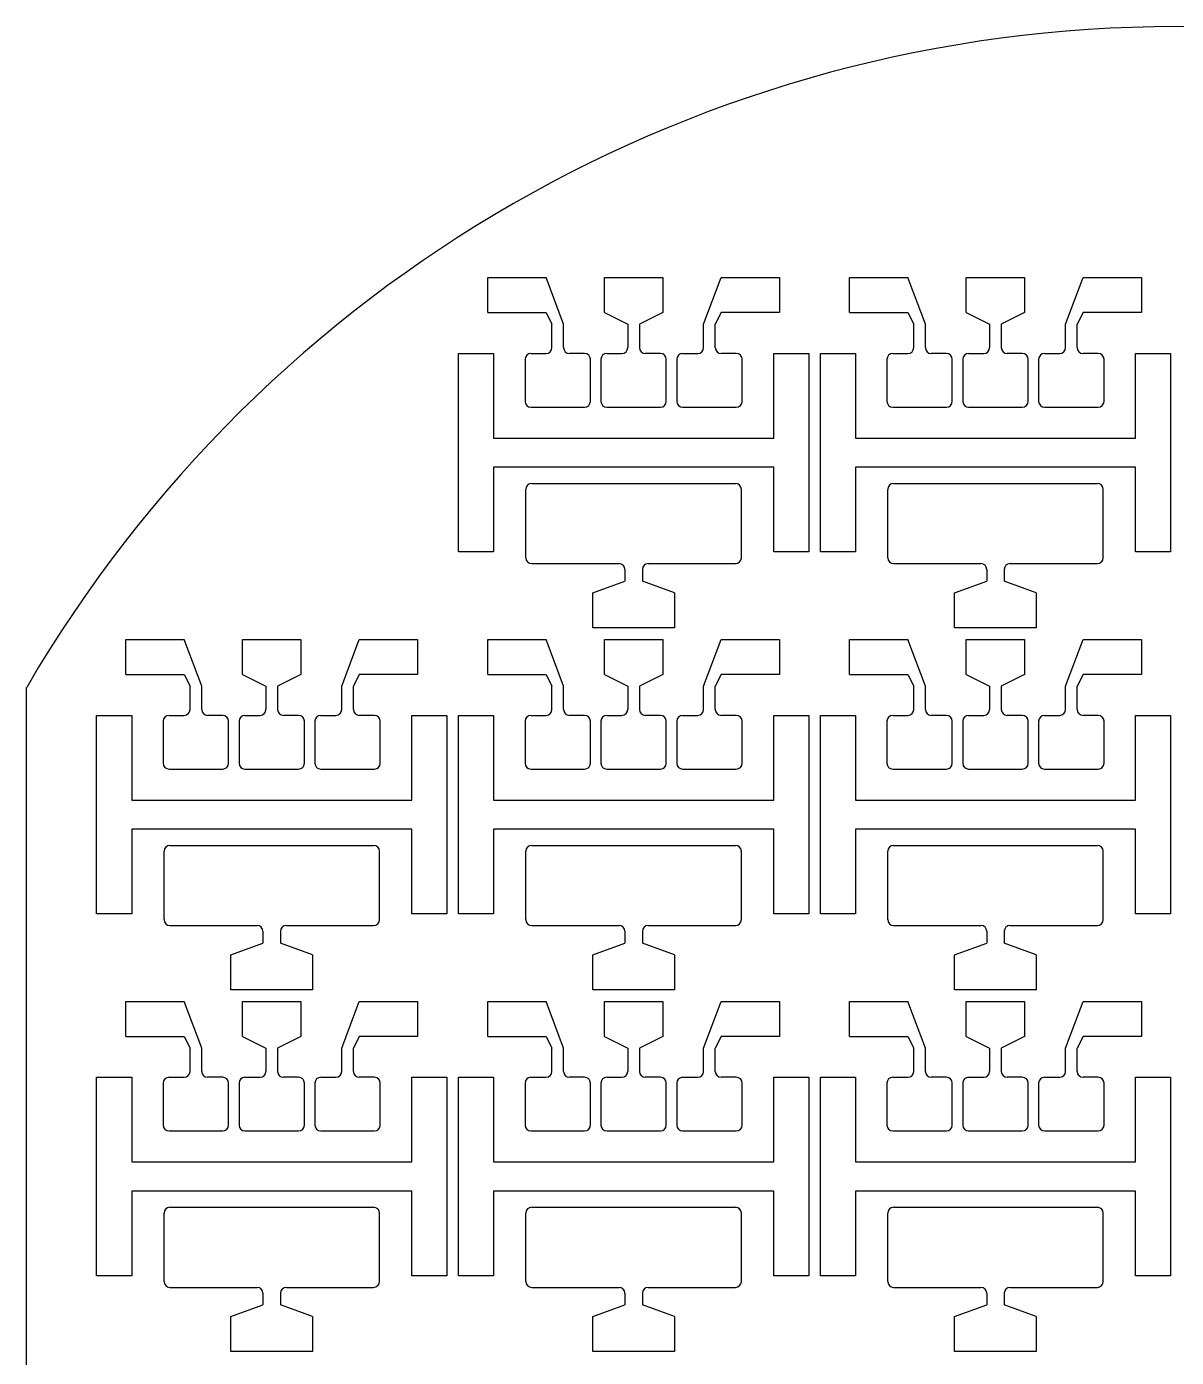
# Model space of a CAD drawing. Header units: millimetres. Extents: x 2372 to 2569, y 1689 to 1917.
# Drawn here: x 2372.4 to 2470.9, y 1803.3 to 1917.3 of the extents above; entities that cross this region are included whole.
import ezdxf

# ---------------------------------------------------------------- set-up
doc = ezdxf.new("R2010")
doc.units = ezdxf.units.MM
doc.layers.add('evap_stencil', color=1, linetype='Continuous')

msp = doc.modelspace()

# ---------------------------------------------------------------- linework, layer by layer
at = {"layer": 'evap_stencil'}
for p, q in [((2411.94, 1892.78), (2411.94, 1895.78)), ((2411.94, 1895.78), (2416.94, 1895.78)), ((2418.44, 1891.78), (2416.94, 1895.78)), ((2421.94, 1892.78), (2421.94, 1895.78)), ((2421.94, 1895.78), (2426.94, 1895.78)), ((2426.94, 1895.78), (2426.94, 1892.78)), ((2430.44, 1891.78), (2431.94, 1895.78)), ((2431.94, 1895.78), (2436.94, 1895.78)), ((2436.94, 1895.78), (2436.94, 1892.78)), ((2442.94, 1892.78), (2442.94, 1895.78)), ((2442.94, 1895.78), (2447.94, 1895.78)), ((2449.44, 1891.78), (2447.94, 1895.78)), ((2452.94, 1892.78), (2452.94, 1895.78)), ((2452.94, 1895.78), (2457.94, 1895.78)), ((2457.94, 1895.78), (2457.94, 1892.78)), ((2461.44, 1891.78), (2462.94, 1895.78)), ((2462.94, 1895.78), (2467.94, 1895.78)), ((2467.94, 1895.78), (2467.94, 1892.78)), ((2411.94, 1892.78), (2416.94, 1892.78)), ((2416.94, 1892.78), (2417.44, 1891.78)), ((2421.94, 1892.78), (2423.94, 1891.78)), ((2426.94, 1892.78), (2424.94, 1891.78)), ((2431.94, 1892.78), (2431.44, 1891.78)), ((2436.94, 1892.78), (2431.94, 1892.78)), ((2442.94, 1892.78), (2447.94, 1892.78)), ((2447.94, 1892.78), (2448.44, 1891.78)), ((2452.94, 1892.78), (2454.94, 1891.78)), ((2457.94, 1892.78), (2455.94, 1891.78)), ((2462.94, 1892.78), (2462.44, 1891.78)), ((2467.94, 1892.78), (2462.94, 1892.78)), ((2417.44, 1889.78), (2417.44, 1891.78)), ((2418.44, 1889.78), (2418.44, 1891.78)), ((2423.94, 1891.78), (2423.94, 1889.78)), ((2424.94, 1891.78), (2424.94, 1889.78)), ((2430.44, 1889.78), (2430.44, 1891.78)), ((2431.44, 1889.78), (2431.44, 1891.78)), ((2448.44, 1889.78), (2448.44, 1891.78)), ((2449.44, 1889.78), (2449.44, 1891.78)), ((2454.94, 1891.78), (2454.94, 1889.78)), ((2455.94, 1891.78), (2455.94, 1889.78)), ((2461.44, 1889.78), (2461.44, 1891.78)), ((2462.44, 1889.78), (2462.44, 1891.78)), ((2415.64, 1889.28), (2416.94, 1889.28)), ((2420.24, 1889.28), (2418.94, 1889.28)), ((2422.14, 1889.28), (2423.44, 1889.28)), ((2426.74, 1889.28), (2425.44, 1889.28)), ((2428.64, 1889.28), (2429.94, 1889.28)), ((2433.24, 1889.28), (2431.94, 1889.28)), ((2446.64, 1889.28), (2447.94, 1889.28)), ((2451.24, 1889.28), (2449.94, 1889.28)), ((2453.14, 1889.28), (2454.44, 1889.28)), ((2457.74, 1889.28), (2456.44, 1889.28)), ((2459.64, 1889.28), (2460.94, 1889.28)), ((2464.24, 1889.28), (2462.94, 1889.28)), ((2415.14, 1888.78), (2415.14, 1885.18)), ((2420.74, 1885.18), (2420.74, 1888.78)), ((2421.64, 1888.78), (2421.64, 1885.18)), ((2427.24, 1885.18), (2427.24, 1888.78)), ((2428.14, 1888.78), (2428.14, 1885.18)), ((2433.74, 1885.18), (2433.74, 1888.78)), ((2446.14, 1888.78), (2446.14, 1885.18)), ((2451.74, 1885.18), (2451.74, 1888.78)), ((2452.64, 1888.78), (2452.64, 1885.18)), ((2458.24, 1885.18), (2458.24, 1888.78)), ((2459.14, 1888.78), (2459.14, 1885.18)), ((2464.74, 1885.18), (2464.74, 1888.78)), ((2415.64, 1884.68), (2420.24, 1884.68)), ((2422.14, 1884.68), (2426.74, 1884.68)), ((2428.64, 1884.68), (2433.24, 1884.68)), ((2446.64, 1884.68), (2451.24, 1884.68)), ((2453.14, 1884.68), (2457.74, 1884.68)), ((2459.64, 1884.68), (2464.24, 1884.68)), ((2415.21, 1871.78), (2415.21, 1877.64)), ((2415.71, 1878.14), (2433.17, 1878.14)), ((2433.67, 1871.78), (2433.67, 1877.64)), ((2446.21, 1871.78), (2446.21, 1877.64)), ((2446.71, 1878.14), (2464.17, 1878.14)), ((2464.67, 1871.78), (2464.67, 1877.64)), ((2415.71, 1871.28), (2423.19, 1871.28)), ((2423.69, 1870.78), (2423.69, 1869.78)), ((2425.19, 1870.78), (2425.19, 1869.78)), ((2425.69, 1871.28), (2433.17, 1871.28)), ((2446.71, 1871.28), (2454.19, 1871.28)), ((2454.69, 1870.78), (2454.69, 1869.78)), ((2456.19, 1870.78), (2456.19, 1869.78)), ((2456.69, 1871.28), (2464.17, 1871.28)), ((2420.94, 1868.78), (2423.69, 1869.78)), ((2427.94, 1868.78), (2425.19, 1869.78)), ((2451.94, 1868.78), (2454.69, 1869.78)), ((2458.94, 1868.78), (2456.19, 1869.78)), ((2420.94, 1865.78), (2420.94, 1868.78)), ((2427.94, 1868.78), (2427.94, 1865.78)), ((2451.94, 1865.78), (2451.94, 1868.78)), ((2458.94, 1868.78), (2458.94, 1865.78)), ((2427.94, 1865.78), (2420.94, 1865.78)), ((2458.94, 1865.78), (2451.94, 1865.78)), ((2380.94, 1861.78), (2380.94, 1864.78)), ((2380.94, 1864.78), (2385.94, 1864.78)), ((2387.44, 1860.78), (2385.94, 1864.78)), ((2390.94, 1861.78), (2390.94, 1864.78)), ((2390.94, 1864.78), (2395.94, 1864.78)), ((2395.94, 1864.78), (2395.94, 1861.78)), ((2399.44, 1860.78), (2400.94, 1864.78)), ((2400.94, 1864.78), (2405.94, 1864.78)), ((2405.94, 1864.78), (2405.94, 1861.78)), ((2411.94, 1861.78), (2411.94, 1864.78)), ((2411.94, 1864.78), (2416.94, 1864.78)), ((2418.44, 1860.78), (2416.94, 1864.78)), ((2421.94, 1861.78), (2421.94, 1864.78)), ((2421.94, 1864.78), (2426.94, 1864.78)), ((2426.94, 1864.78), (2426.94, 1861.78)), ((2430.44, 1860.78), (2431.94, 1864.78)), ((2431.94, 1864.78), (2436.94, 1864.78)), ((2436.94, 1864.78), (2436.94, 1861.78)), ((2442.94, 1861.78), (2442.94, 1864.78)), ((2442.94, 1864.78), (2447.94, 1864.78)), ((2449.44, 1860.78), (2447.94, 1864.78)), ((2452.94, 1861.78), (2452.94, 1864.78)), ((2452.94, 1864.78), (2457.94, 1864.78)), ((2457.94, 1864.78), (2457.94, 1861.78)), ((2461.44, 1860.78), (2462.94, 1864.78)), ((2462.94, 1864.78), (2467.94, 1864.78)), ((2467.94, 1864.78), (2467.94, 1861.78)), ((2380.94, 1861.78), (2385.94, 1861.78)), ((2385.94, 1861.78), (2386.44, 1860.78)), ((2390.94, 1861.78), (2392.94, 1860.78)), ((2395.94, 1861.78), (2393.94, 1860.78)), ((2400.94, 1861.78), (2400.44, 1860.78)), ((2405.94, 1861.78), (2400.94, 1861.78)), ((2411.94, 1861.78), (2416.94, 1861.78)), ((2416.94, 1861.78), (2417.44, 1860.78)), ((2421.94, 1861.78), (2423.94, 1860.78)), ((2426.94, 1861.78), (2424.94, 1860.78)), ((2431.94, 1861.78), (2431.44, 1860.78)), ((2436.94, 1861.78), (2431.94, 1861.78)), ((2442.94, 1861.78), (2447.94, 1861.78)), ((2447.94, 1861.78), (2448.44, 1860.78)), ((2452.94, 1861.78), (2454.94, 1860.78)), ((2457.94, 1861.78), (2455.94, 1860.78)), ((2462.94, 1861.78), (2462.44, 1860.78)), ((2467.94, 1861.78), (2462.94, 1861.78)), ((2372.44, 1745.88), (2372.44, 1860.68)), ((2386.44, 1858.78), (2386.44, 1860.78)), ((2387.44, 1858.78), (2387.44, 1860.78)), ((2392.94, 1860.78), (2392.94, 1858.78)), ((2393.94, 1860.78), (2393.94, 1858.78)), ((2399.44, 1858.78), (2399.44, 1860.78)), ((2400.44, 1858.78), (2400.44, 1860.78)), ((2417.44, 1858.78), (2417.44, 1860.78)), ((2418.44, 1858.78), (2418.44, 1860.78)), ((2423.94, 1860.78), (2423.94, 1858.78)), ((2424.94, 1860.78), (2424.94, 1858.78)), ((2430.44, 1858.78), (2430.44, 1860.78)), ((2431.44, 1858.78), (2431.44, 1860.78)), ((2448.44, 1858.78), (2448.44, 1860.78)), ((2449.44, 1858.78), (2449.44, 1860.78)), ((2454.94, 1860.78), (2454.94, 1858.78)), ((2455.94, 1860.78), (2455.94, 1858.78)), ((2461.44, 1858.78), (2461.44, 1860.78)), ((2462.44, 1858.78), (2462.44, 1860.78)), ((2384.64, 1858.28), (2385.94, 1858.28)), ((2389.24, 1858.28), (2387.94, 1858.28)), ((2391.14, 1858.28), (2392.44, 1858.28)), ((2395.74, 1858.28), (2394.44, 1858.28)), ((2397.64, 1858.28), (2398.94, 1858.28)), ((2402.24, 1858.28), (2400.94, 1858.28)), ((2415.64, 1858.28), (2416.94, 1858.28)), ((2420.24, 1858.28), (2418.94, 1858.28)), ((2422.14, 1858.28), (2423.44, 1858.28)), ((2426.74, 1858.28), (2425.44, 1858.28)), ((2428.64, 1858.28), (2429.94, 1858.28)), ((2433.24, 1858.28), (2431.94, 1858.28)), ((2446.64, 1858.28), (2447.94, 1858.28)), ((2451.24, 1858.28), (2449.94, 1858.28)), ((2453.14, 1858.28), (2454.44, 1858.28)), ((2457.74, 1858.28), (2456.44, 1858.28)), ((2459.64, 1858.28), (2460.94, 1858.28)), ((2464.24, 1858.28), (2462.94, 1858.28)), ((2384.14, 1857.78), (2384.14, 1854.18)), ((2389.74, 1854.18), (2389.74, 1857.78)), ((2390.64, 1857.78), (2390.64, 1854.18)), ((2396.24, 1854.18), (2396.24, 1857.78)), ((2397.14, 1857.78), (2397.14, 1854.18)), ((2402.74, 1854.18), (2402.74, 1857.78)), ((2415.14, 1857.78), (2415.14, 1854.18)), ((2420.74, 1854.18), (2420.74, 1857.78)), ((2421.64, 1857.78), (2421.64, 1854.18)), ((2427.24, 1854.18), (2427.24, 1857.78)), ((2428.14, 1857.78), (2428.14, 1854.18)), ((2433.74, 1854.18), (2433.74, 1857.78)), ((2446.14, 1857.78), (2446.14, 1854.18)), ((2451.74, 1854.18), (2451.74, 1857.78)), ((2452.64, 1857.78), (2452.64, 1854.18)), ((2458.24, 1854.18), (2458.24, 1857.78)), ((2459.14, 1857.78), (2459.14, 1854.18)), ((2464.74, 1854.18), (2464.74, 1857.78)), ((2384.64, 1853.68), (2389.24, 1853.68)), ((2391.14, 1853.68), (2395.74, 1853.68)), ((2397.64, 1853.68), (2402.24, 1853.68)), ((2415.64, 1853.68), (2420.24, 1853.68)), ((2422.14, 1853.68), (2426.74, 1853.68)), ((2428.64, 1853.68), (2433.24, 1853.68)), ((2446.64, 1853.68), (2451.24, 1853.68)), ((2453.14, 1853.68), (2457.74, 1853.68)), ((2459.64, 1853.68), (2464.24, 1853.68)), ((2384.71, 1847.14), (2402.17, 1847.14)), ((2415.71, 1847.14), (2433.17, 1847.14)), ((2446.71, 1847.14), (2464.17, 1847.14)), ((2384.21, 1840.78), (2384.21, 1846.64)), ((2402.67, 1840.78), (2402.67, 1846.64)), ((2415.21, 1840.78), (2415.21, 1846.64)), ((2433.67, 1840.78), (2433.67, 1846.64)), ((2446.21, 1840.78), (2446.21, 1846.64)), ((2464.67, 1840.78), (2464.67, 1846.64)), ((2384.71, 1840.28), (2392.19, 1840.28)), ((2394.69, 1840.28), (2402.17, 1840.28)), ((2415.71, 1840.28), (2423.19, 1840.28)), ((2425.69, 1840.28), (2433.17, 1840.28)), ((2446.71, 1840.28), (2454.19, 1840.28)), ((2456.69, 1840.28), (2464.17, 1840.28)), ((2392.69, 1839.78), (2392.69, 1838.78)), ((2394.19, 1839.78), (2394.19, 1838.78)), ((2423.69, 1839.78), (2423.69, 1838.78)), ((2425.19, 1839.78), (2425.19, 1838.78)), ((2454.69, 1839.78), (2454.69, 1838.78)), ((2456.19, 1839.78), (2456.19, 1838.78)), ((2389.94, 1837.78), (2392.69, 1838.78)), ((2389.94, 1834.78), (2389.94, 1837.78)), ((2396.94, 1837.78), (2394.19, 1838.78)), ((2396.94, 1837.78), (2396.94, 1834.78)), ((2420.94, 1837.78), (2423.69, 1838.78)), ((2420.94, 1834.78), (2420.94, 1837.78)), ((2427.94, 1837.78), (2425.19, 1838.78)), ((2427.94, 1837.78), (2427.94, 1834.78)), ((2451.94, 1837.78), (2454.69, 1838.78)), ((2451.94, 1834.78), (2451.94, 1837.78)), ((2458.94, 1837.78), (2456.19, 1838.78)), ((2458.94, 1837.78), (2458.94, 1834.78)), ((2396.94, 1834.78), (2389.94, 1834.78)), ((2427.94, 1834.78), (2420.94, 1834.78)), ((2458.94, 1834.78), (2451.94, 1834.78)), ((2380.94, 1830.78), (2380.94, 1833.78)), ((2380.94, 1833.78), (2385.94, 1833.78)), ((2387.44, 1829.78), (2385.94, 1833.78)), ((2390.94, 1830.78), (2390.94, 1833.78)), ((2390.94, 1833.78), (2395.94, 1833.78)), ((2395.94, 1833.78), (2395.94, 1830.78)), ((2399.44, 1829.78), (2400.94, 1833.78)), ((2400.94, 1833.78), (2405.94, 1833.78)), ((2405.94, 1833.78), (2405.94, 1830.78)), ((2411.94, 1830.78), (2411.94, 1833.78)), ((2411.94, 1833.78), (2416.94, 1833.78)), ((2418.44, 1829.78), (2416.94, 1833.78)), ((2421.94, 1830.78), (2421.94, 1833.78)), ((2421.94, 1833.78), (2426.94, 1833.78)), ((2426.94, 1833.78), (2426.94, 1830.78)), ((2430.44, 1829.78), (2431.94, 1833.78)), ((2431.94, 1833.78), (2436.94, 1833.78)), ((2436.94, 1833.78), (2436.94, 1830.78)), ((2442.94, 1830.78), (2442.94, 1833.78)), ((2442.94, 1833.78), (2447.94, 1833.78)), ((2449.44, 1829.78), (2447.94, 1833.78)), ((2452.94, 1830.78), (2452.94, 1833.78)), ((2452.94, 1833.78), (2457.94, 1833.78)), ((2457.94, 1833.78), (2457.94, 1830.78)), ((2461.44, 1829.78), (2462.94, 1833.78)), ((2462.94, 1833.78), (2467.94, 1833.78)), ((2467.94, 1833.78), (2467.94, 1830.78)), ((2380.94, 1830.78), (2385.94, 1830.78)), ((2385.94, 1830.78), (2386.44, 1829.78)), ((2386.44, 1827.78), (2386.44, 1829.78)), ((2387.44, 1827.78), (2387.44, 1829.78)), ((2390.94, 1830.78), (2392.94, 1829.78)), ((2392.94, 1829.78), (2392.94, 1827.78)), ((2395.94, 1830.78), (2393.94, 1829.78)), ((2393.94, 1829.78), (2393.94, 1827.78)), ((2399.44, 1827.78), (2399.44, 1829.78)), ((2400.94, 1830.78), (2400.44, 1829.78)), ((2400.44, 1827.78), (2400.44, 1829.78)), ((2405.94, 1830.78), (2400.94, 1830.78)), ((2411.94, 1830.78), (2416.94, 1830.78)), ((2416.94, 1830.78), (2417.44, 1829.78)), ((2417.44, 1827.78), (2417.44, 1829.78)), ((2418.44, 1827.78), (2418.44, 1829.78)), ((2421.94, 1830.78), (2423.94, 1829.78)), ((2423.94, 1829.78), (2423.94, 1827.78)), ((2426.94, 1830.78), (2424.94, 1829.78)), ((2424.94, 1829.78), (2424.94, 1827.78)), ((2430.44, 1827.78), (2430.44, 1829.78)), ((2431.94, 1830.78), (2431.44, 1829.78)), ((2431.44, 1827.78), (2431.44, 1829.78)), ((2436.94, 1830.78), (2431.94, 1830.78)), ((2442.94, 1830.78), (2447.94, 1830.78)), ((2447.94, 1830.78), (2448.44, 1829.78)), ((2448.44, 1827.78), (2448.44, 1829.78)), ((2449.44, 1827.78), (2449.44, 1829.78)), ((2452.94, 1830.78), (2454.94, 1829.78)), ((2454.94, 1829.78), (2454.94, 1827.78)), ((2457.94, 1830.78), (2455.94, 1829.78)), ((2455.94, 1829.78), (2455.94, 1827.78)), ((2461.44, 1827.78), (2461.44, 1829.78)), ((2462.94, 1830.78), (2462.44, 1829.78)), ((2462.44, 1827.78), (2462.44, 1829.78)), ((2467.94, 1830.78), (2462.94, 1830.78)), ((2384.14, 1826.78), (2384.14, 1823.18)), ((2384.64, 1827.28), (2385.94, 1827.28)), ((2389.24, 1827.28), (2387.94, 1827.28)), ((2389.74, 1823.18), (2389.74, 1826.78)), ((2390.64, 1826.78), (2390.64, 1823.18)), ((2391.14, 1827.28), (2392.44, 1827.28)), ((2395.74, 1827.28), (2394.44, 1827.28)), ((2396.24, 1823.18), (2396.24, 1826.78)), ((2397.14, 1826.78), (2397.14, 1823.18)), ((2397.64, 1827.28), (2398.94, 1827.28)), ((2402.24, 1827.28), (2400.94, 1827.28)), ((2402.74, 1823.18), (2402.74, 1826.78)), ((2415.14, 1826.78), (2415.14, 1823.18)), ((2415.64, 1827.28), (2416.94, 1827.28)), ((2420.24, 1827.28), (2418.94, 1827.28)), ((2420.74, 1823.18), (2420.74, 1826.78)), ((2421.64, 1826.78), (2421.64, 1823.18)), ((2422.14, 1827.28), (2423.44, 1827.28)), ((2426.74, 1827.28), (2425.44, 1827.28)), ((2427.24, 1823.18), (2427.24, 1826.78)), ((2428.14, 1826.78), (2428.14, 1823.18)), ((2428.64, 1827.28), (2429.94, 1827.28)), ((2433.24, 1827.28), (2431.94, 1827.28)), ((2433.74, 1823.18), (2433.74, 1826.78)), ((2446.14, 1826.78), (2446.14, 1823.18)), ((2446.64, 1827.28), (2447.94, 1827.28)), ((2451.24, 1827.28), (2449.94, 1827.28)), ((2451.74, 1823.18), (2451.74, 1826.78)), ((2452.64, 1826.78), (2452.64, 1823.18)), ((2453.14, 1827.28), (2454.44, 1827.28)), ((2457.74, 1827.28), (2456.44, 1827.28)), ((2458.24, 1823.18), (2458.24, 1826.78)), ((2459.14, 1826.78), (2459.14, 1823.18)), ((2459.64, 1827.28), (2460.94, 1827.28)), ((2464.24, 1827.28), (2462.94, 1827.28)), ((2464.74, 1823.18), (2464.74, 1826.78)), ((2384.64, 1822.68), (2389.24, 1822.68)), ((2391.14, 1822.68), (2395.74, 1822.68)), ((2397.64, 1822.68), (2402.24, 1822.68)), ((2415.64, 1822.68), (2420.24, 1822.68)), ((2422.14, 1822.68), (2426.74, 1822.68)), ((2428.64, 1822.68), (2433.24, 1822.68)), ((2446.64, 1822.68), (2451.24, 1822.68)), ((2453.14, 1822.68), (2457.74, 1822.68)), ((2459.64, 1822.68), (2464.24, 1822.68)), ((2384.71, 1816.14), (2402.17, 1816.14)), ((2415.71, 1816.14), (2433.17, 1816.14)), ((2446.71, 1816.14), (2464.17, 1816.14)), ((2384.21, 1809.78), (2384.21, 1815.64)), ((2402.67, 1809.78), (2402.67, 1815.64)), ((2415.21, 1809.78), (2415.21, 1815.64)), ((2433.67, 1809.78), (2433.67, 1815.64)), ((2446.21, 1809.78), (2446.21, 1815.64)), ((2464.67, 1809.78), (2464.67, 1815.64)), ((2384.71, 1809.28), (2392.19, 1809.28)), ((2394.69, 1809.28), (2402.17, 1809.28)), ((2415.71, 1809.28), (2423.19, 1809.28)), ((2425.69, 1809.28), (2433.17, 1809.28)), ((2446.71, 1809.28), (2454.19, 1809.28)), ((2456.69, 1809.28), (2464.17, 1809.28)), ((2392.69, 1808.78), (2392.69, 1807.78)), ((2394.19, 1808.78), (2394.19, 1807.78)), ((2423.69, 1808.78), (2423.69, 1807.78)), ((2425.19, 1808.78), (2425.19, 1807.78)), ((2454.69, 1808.78), (2454.69, 1807.78)), ((2456.19, 1808.78), (2456.19, 1807.78)), ((2389.94, 1806.78), (2392.69, 1807.78)), ((2396.94, 1806.78), (2394.19, 1807.78)), ((2420.94, 1806.78), (2423.69, 1807.78)), ((2427.94, 1806.78), (2425.19, 1807.78)), ((2451.94, 1806.78), (2454.69, 1807.78)), ((2458.94, 1806.78), (2456.19, 1807.78)), ((2389.94, 1803.78), (2389.94, 1806.78)), ((2396.94, 1806.78), (2396.94, 1803.78)), ((2420.94, 1803.78), (2420.94, 1806.78)), ((2427.94, 1806.78), (2427.94, 1803.78)), ((2451.94, 1803.78), (2451.94, 1806.78)), ((2458.94, 1806.78), (2458.94, 1803.78)), ((2396.94, 1803.78), (2389.94, 1803.78)), ((2427.94, 1803.78), (2420.94, 1803.78)), ((2458.94, 1803.78), (2451.94, 1803.78))]:
    msp.add_line(p, q, dxfattribs=at)
for points in [[(2409.44, 1889.28), (2412.44, 1889.28), (2412.44, 1882.03), (2436.44, 1882.03), (2436.44, 1889.28), (2439.44, 1889.28), (2439.44, 1872.28), (2436.44, 1872.28), (2436.44, 1879.53), (2412.44, 1879.53), (2412.44, 1872.28), (2409.44, 1872.28), (2409.44, 1889.28)], [(2440.44, 1889.28), (2443.44, 1889.28), (2443.44, 1882.03), (2467.44, 1882.03), (2467.44, 1889.28), (2470.44, 1889.28), (2470.44, 1872.28), (2467.44, 1872.28), (2467.44, 1879.53), (2443.44, 1879.53), (2443.44, 1872.28), (2440.44, 1872.28), (2440.44, 1889.28)], [(2378.44, 1858.28), (2381.44, 1858.28), (2381.44, 1851.03), (2405.44, 1851.03), (2405.44, 1858.28), (2408.44, 1858.28), (2408.44, 1841.28), (2405.44, 1841.28), (2405.44, 1848.53), (2381.44, 1848.53), (2381.44, 1841.28), (2378.44, 1841.28), (2378.44, 1858.28)], [(2409.44, 1858.28), (2412.44, 1858.28), (2412.44, 1851.03), (2436.44, 1851.03), (2436.44, 1858.28), (2439.44, 1858.28), (2439.44, 1841.28), (2436.44, 1841.28), (2436.44, 1848.53), (2412.44, 1848.53), (2412.44, 1841.28), (2409.44, 1841.28), (2409.44, 1858.28)], [(2440.44, 1858.28), (2443.44, 1858.28), (2443.44, 1851.03), (2467.44, 1851.03), (2467.44, 1858.28), (2470.44, 1858.28), (2470.44, 1841.28), (2467.44, 1841.28), (2467.44, 1848.53), (2443.44, 1848.53), (2443.44, 1841.28), (2440.44, 1841.28), (2440.44, 1858.28)], [(2378.44, 1827.28), (2381.44, 1827.28), (2381.44, 1820.03), (2405.44, 1820.03), (2405.44, 1827.28), (2408.44, 1827.28), (2408.44, 1810.28), (2405.44, 1810.28), (2405.44, 1817.53), (2381.44, 1817.53), (2381.44, 1810.28), (2378.44, 1810.28), (2378.44, 1827.28)], [(2409.44, 1827.28), (2412.44, 1827.28), (2412.44, 1820.03), (2436.44, 1820.03), (2436.44, 1827.28), (2439.44, 1827.28), (2439.44, 1810.28), (2436.44, 1810.28), (2436.44, 1817.53), (2412.44, 1817.53), (2412.44, 1810.28), (2409.44, 1810.28), (2409.44, 1827.28)], [(2440.44, 1827.28), (2443.44, 1827.28), (2443.44, 1820.03), (2467.44, 1820.03), (2467.44, 1827.28), (2470.44, 1827.28), (2470.44, 1810.28), (2467.44, 1810.28), (2467.44, 1817.53), (2443.44, 1817.53), (2443.44, 1810.28), (2440.44, 1810.28), (2440.44, 1827.28)]]:
    msp.add_lwpolyline(points, dxfattribs=at)
for centre, radius, start, end in [((2470.94, 1803.28), 114, 30.2232, 149.7686), ((2415.64, 1888.78), 0.5, 90, 180), ((2416.94, 1889.78), 0.5, 270, 0), ((2418.94, 1889.78), 0.5, 180, 270), ((2420.24, 1888.78), 0.5, 0, 90), ((2422.14, 1888.78), 0.5, 90, 180), ((2423.44, 1889.78), 0.5, 270, 0), ((2425.44, 1889.78), 0.5, 180, 270), ((2426.74, 1888.78), 0.5, 0, 90), ((2428.64, 1888.78), 0.5, 90, 180), ((2429.94, 1889.78), 0.5, 270, 0), ((2431.94, 1889.78), 0.5, 180, 270), ((2433.24, 1888.78), 0.5, 0, 90), ((2446.64, 1888.78), 0.5, 90, 180), ((2447.94, 1889.78), 0.5, 270, 0), ((2449.94, 1889.78), 0.5, 180, 270), ((2451.24, 1888.78), 0.5, 0, 90), ((2453.14, 1888.78), 0.5, 90, 180), ((2454.44, 1889.78), 0.5, 270, 0), ((2456.44, 1889.78), 0.5, 180, 270), ((2457.74, 1888.78), 0.5, 0, 90), ((2459.64, 1888.78), 0.5, 90, 180), ((2460.94, 1889.78), 0.5, 270, 0), ((2462.94, 1889.78), 0.5, 180, 270), ((2464.24, 1888.78), 0.5, 0, 90), ((2415.64, 1885.18), 0.5, 180, 270), ((2420.24, 1885.18), 0.5, 270, 0), ((2422.14, 1885.18), 0.5, 180, 270), ((2426.74, 1885.18), 0.5, 270, 0), ((2428.64, 1885.18), 0.5, 180, 270), ((2433.24, 1885.18), 0.5, 270, 0), ((2446.64, 1885.18), 0.5, 180, 270), ((2451.24, 1885.18), 0.5, 270, 0), ((2453.14, 1885.18), 0.5, 180, 270), ((2457.74, 1885.18), 0.5, 270, 0), ((2459.64, 1885.18), 0.5, 180, 270), ((2464.24, 1885.18), 0.5, 270, 0), ((2415.71, 1877.64), 0.5, 90, 180), ((2433.17, 1877.64), 0.5, 0, 90), ((2446.71, 1877.64), 0.5, 90, 180), ((2464.17, 1877.64), 0.5, 0, 90), ((2415.71, 1871.78), 0.5, 180, 270), ((2423.19, 1870.78), 0.5, 0, 90), ((2425.69, 1870.78), 0.5, 90, 180), ((2433.17, 1871.78), 0.5, 270, 0), ((2446.71, 1871.78), 0.5, 180, 270), ((2454.19, 1870.78), 0.5, 0, 90), ((2456.69, 1870.78), 0.5, 90, 180), ((2464.17, 1871.78), 0.5, 270, 0), ((2384.64, 1857.78), 0.5, 90, 180), ((2385.94, 1858.78), 0.5, 270, 0), ((2387.94, 1858.78), 0.5, 180, 270), ((2389.24, 1857.78), 0.5, 0, 90), ((2391.14, 1857.78), 0.5, 90, 180), ((2392.44, 1858.78), 0.5, 270, 0), ((2394.44, 1858.78), 0.5, 180, 270), ((2395.74, 1857.78), 0.5, 0, 90), ((2397.64, 1857.78), 0.5, 90, 180), ((2398.94, 1858.78), 0.5, 270, 0), ((2400.94, 1858.78), 0.5, 180, 270), ((2402.24, 1857.78), 0.5, 0, 90), ((2415.64, 1857.78), 0.5, 90, 180), ((2416.94, 1858.78), 0.5, 270, 0), ((2418.94, 1858.78), 0.5, 180, 270), ((2420.24, 1857.78), 0.5, 0, 90), ((2422.14, 1857.78), 0.5, 90, 180), ((2423.44, 1858.78), 0.5, 270, 0), ((2425.44, 1858.78), 0.5, 180, 270), ((2426.74, 1857.78), 0.5, 0, 90), ((2428.64, 1857.78), 0.5, 90, 180), ((2429.94, 1858.78), 0.5, 270, 0), ((2431.94, 1858.78), 0.5, 180, 270), ((2433.24, 1857.78), 0.5, 0, 90), ((2446.64, 1857.78), 0.5, 90, 180), ((2447.94, 1858.78), 0.5, 270, 0), ((2449.94, 1858.78), 0.5, 180, 270), ((2451.24, 1857.78), 0.5, 0, 90), ((2453.14, 1857.78), 0.5, 90, 180), ((2454.44, 1858.78), 0.5, 270, 0), ((2456.44, 1858.78), 0.5, 180, 270), ((2457.74, 1857.78), 0.5, 0, 90), ((2459.64, 1857.78), 0.5, 90, 180), ((2460.94, 1858.78), 0.5, 270, 0), ((2462.94, 1858.78), 0.5, 180, 270), ((2464.24, 1857.78), 0.5, 0, 90), ((2384.64, 1854.18), 0.5, 180, 270), ((2389.24, 1854.18), 0.5, 270, 0), ((2391.14, 1854.18), 0.5, 180, 270), ((2395.74, 1854.18), 0.5, 270, 0), ((2397.64, 1854.18), 0.5, 180, 270), ((2402.24, 1854.18), 0.5, 270, 0), ((2415.64, 1854.18), 0.5, 180, 270), ((2420.24, 1854.18), 0.5, 270, 0), ((2422.14, 1854.18), 0.5, 180, 270), ((2426.74, 1854.18), 0.5, 270, 0), ((2428.64, 1854.18), 0.5, 180, 270), ((2433.24, 1854.18), 0.5, 270, 0), ((2446.64, 1854.18), 0.5, 180, 270), ((2451.24, 1854.18), 0.5, 270, 0), ((2453.14, 1854.18), 0.5, 180, 270), ((2457.74, 1854.18), 0.5, 270, 0), ((2459.64, 1854.18), 0.5, 180, 270), ((2464.24, 1854.18), 0.5, 270, 0), ((2384.71, 1846.64), 0.5, 90, 180), ((2402.17, 1846.64), 0.5, 0, 90), ((2415.71, 1846.64), 0.5, 90, 180), ((2433.17, 1846.64), 0.5, 0, 90), ((2446.71, 1846.64), 0.5, 90, 180), ((2464.17, 1846.64), 0.5, 0, 90), ((2384.71, 1840.78), 0.5, 180, 270), ((2392.19, 1839.78), 0.5, 0, 90), ((2394.69, 1839.78), 0.5, 90, 180), ((2402.17, 1840.78), 0.5, 270, 0), ((2415.71, 1840.78), 0.5, 180, 270), ((2423.19, 1839.78), 0.5, 0, 90), ((2425.69, 1839.78), 0.5, 90, 180), ((2433.17, 1840.78), 0.5, 270, 0), ((2446.71, 1840.78), 0.5, 180, 270), ((2454.19, 1839.78), 0.5, 0, 90), ((2456.69, 1839.78), 0.5, 90, 180), ((2464.17, 1840.78), 0.5, 270, 0), ((2385.94, 1827.78), 0.5, 270, 0), ((2387.94, 1827.78), 0.5, 180, 270), ((2392.44, 1827.78), 0.5, 270, 0), ((2394.44, 1827.78), 0.5, 180, 270), ((2398.94, 1827.78), 0.5, 270, 0), ((2400.94, 1827.78), 0.5, 180, 270), ((2416.94, 1827.78), 0.5, 270, 0), ((2418.94, 1827.78), 0.5, 180, 270), ((2423.44, 1827.78), 0.5, 270, 0), ((2425.44, 1827.78), 0.5, 180, 270), ((2429.94, 1827.78), 0.5, 270, 0), ((2431.94, 1827.78), 0.5, 180, 270), ((2447.94, 1827.78), 0.5, 270, 0), ((2449.94, 1827.78), 0.5, 180, 270), ((2454.44, 1827.78), 0.5, 270, 0), ((2456.44, 1827.78), 0.5, 180, 270), ((2460.94, 1827.78), 0.5, 270, 0), ((2462.94, 1827.78), 0.5, 180, 270), ((2384.64, 1826.78), 0.5, 90, 180), ((2389.24, 1826.78), 0.5, 0, 90), ((2391.14, 1826.78), 0.5, 90, 180), ((2395.74, 1826.78), 0.5, 0, 90), ((2397.64, 1826.78), 0.5, 90, 180), ((2402.24, 1826.78), 0.5, 0, 90), ((2415.64, 1826.78), 0.5, 90, 180), ((2420.24, 1826.78), 0.5, 0, 90), ((2422.14, 1826.78), 0.5, 90, 180), ((2426.74, 1826.78), 0.5, 0, 90), ((2428.64, 1826.78), 0.5, 90, 180), ((2433.24, 1826.78), 0.5, 0, 90), ((2446.64, 1826.78), 0.5, 90, 180), ((2451.24, 1826.78), 0.5, 0, 90), ((2453.14, 1826.78), 0.5, 90, 180), ((2457.74, 1826.78), 0.5, 0, 90), ((2459.64, 1826.78), 0.5, 90, 180), ((2464.24, 1826.78), 0.5, 0, 90), ((2384.64, 1823.18), 0.5, 180, 270), ((2389.24, 1823.18), 0.5, 270, 0), ((2391.14, 1823.18), 0.5, 180, 270), ((2395.74, 1823.18), 0.5, 270, 0), ((2397.64, 1823.18), 0.5, 180, 270), ((2402.24, 1823.18), 0.5, 270, 0), ((2415.64, 1823.18), 0.5, 180, 270), ((2420.24, 1823.18), 0.5, 270, 0), ((2422.14, 1823.18), 0.5, 180, 270), ((2426.74, 1823.18), 0.5, 270, 0), ((2428.64, 1823.18), 0.5, 180, 270), ((2433.24, 1823.18), 0.5, 270, 0), ((2446.64, 1823.18), 0.5, 180, 270), ((2451.24, 1823.18), 0.5, 270, 0), ((2453.14, 1823.18), 0.5, 180, 270), ((2457.74, 1823.18), 0.5, 270, 0), ((2459.64, 1823.18), 0.5, 180, 270), ((2464.24, 1823.18), 0.5, 270, 0), ((2384.71, 1815.64), 0.5, 90, 180), ((2402.17, 1815.64), 0.5, 0, 90), ((2415.71, 1815.64), 0.5, 90, 180), ((2433.17, 1815.64), 0.5, 0, 90), ((2446.71, 1815.64), 0.5, 90, 180), ((2464.17, 1815.64), 0.5, 0, 90), ((2384.71, 1809.78), 0.5, 180, 270), ((2392.19, 1808.78), 0.5, 0, 90), ((2394.69, 1808.78), 0.5, 90, 180), ((2402.17, 1809.78), 0.5, 270, 0), ((2415.71, 1809.78), 0.5, 180, 270), ((2423.19, 1808.78), 0.5, 0, 90), ((2425.69, 1808.78), 0.5, 90, 180), ((2433.17, 1809.78), 0.5, 270, 0), ((2446.71, 1809.78), 0.5, 180, 270), ((2454.19, 1808.78), 0.5, 0, 90), ((2456.69, 1808.78), 0.5, 90, 180), ((2464.17, 1809.78), 0.5, 270, 0)]:
    msp.add_arc(centre, radius, start, end, dxfattribs=at)

doc.saveas('drawing.dxf')
